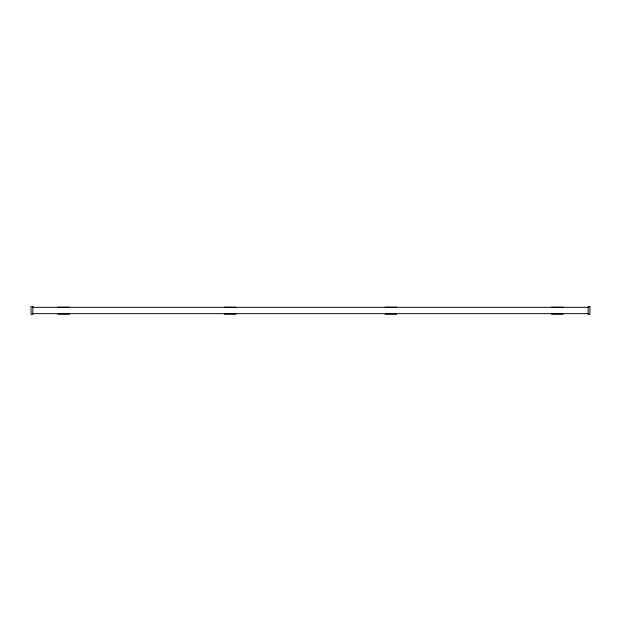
<?xml version="1.0" encoding="UTF-8"?>
<svg xmlns="http://www.w3.org/2000/svg" width="621" height="621" viewBox="0 0 621 621"><rect width="100%" height="100%" fill="white"/><g stroke="black" fill="none" stroke-linecap="round" stroke-linejoin="round"><path stroke-width="0.93" d="M57.869 307.178L69.405 307.178M224.383 307.178L235.91 307.178M385.09 307.178L396.617 307.178M551.595 307.178L563.131 307.178M32.835 307.341L588.165 307.341M32.835 313.659L588.165 313.659M57.869 314.195L69.405 314.195M224.383 314.195L235.91 314.195M385.09 314.195L396.617 314.195M551.595 314.195L563.131 314.195M32.835 306.588L31.05 306.588L31.05 314.412L32.835 314.405L32.835 306.588M589.95 306.588L588.165 306.588L588.165 314.412L589.95 314.405L589.95 306.588"/></g></svg>
